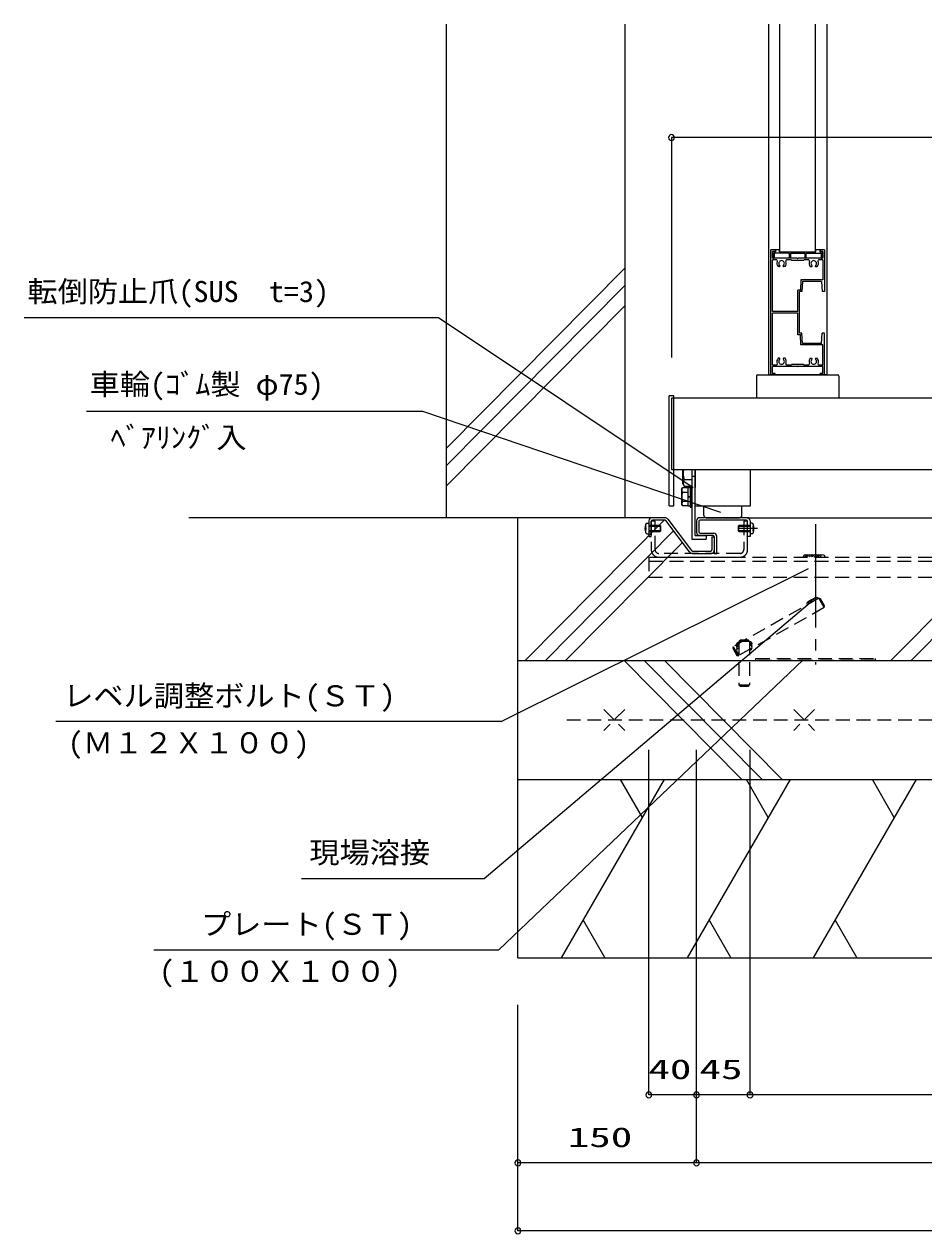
# Model space of a CAD drawing. Units: millimetres, scale not verified, with parts at other scales. Extents: x -41262 to 41888, y -7064 to 7244.
# Drawn here: x -36264 to -33997, y -4482 to -1432 of the extents above; entities that cross this region are included whole.
import ezdxf
from ezdxf.enums import TextEntityAlignment as Align

# ---------------------------------------------------------------- set-up
doc = ezdxf.new("R2010")
doc.units = ezdxf.units.MM
doc.header["$LTSCALE"] = 29
doc.linetypes.add('CHAIN2', pattern=[12, 9, -1, 1, -1])
doc.linetypes.add('DASHED1', pattern=[1.8, 1.2, -0.6])
doc.layers.add('0-0_0', color=7, linetype='Continuous', lineweight=9)
doc.layers.add('0-1_USER1', color=7, linetype='Continuous', lineweight=9)
doc.styles.add('ＭＳ ゴシック', font='')
doc.styles.get('ＭＳ ゴシック').set_extended_font_data('MS Gothic')

msp = doc.modelspace()

# ---------------------------------------------------------------- linework, layer by layer
at = {"layer": '0-0_0'}
for p, q in [((-35061.69, -3190.37), (-34287.54, -2804.69)), ((-35067.28, -3766.5), (-34300.68, -3034.87))]:
    msp.add_line(p, q, dxfattribs=at)
at = {"layer": '0-1_USER1'}
for p, q in [((-35199.54, -2676.52), (-35199.54, -1431.98)), ((-34749.54, -2676.52), (-34749.54, -1431.98)), ((-34388.04, -1431.98), (-34388.04, -2316.35)), ((-34359.54, -2006.15), (-34359.54, -1431.98)), ((-34269.54, -2006.15), (-34269.54, -1431.98)), ((-34241.04, -1431.98), (-34241.04, -2316.35)), ((-34632.54, -1717.89), (-34632.54, -2272.66)), ((-33006.54, -1717.89), (-34632.54, -1717.89)), ((-34382.04, -2316.35), (-34382.04, -2001.35)), ((-34371.54, -2001.35), (-34382.04, -2001.35)), ((-34378.14, -2022.35), (-34378.14, -2005.25)), ((-34378.14, -2005.25), (-34378.14, -2022.35)), ((-34371.54, -2005.25), (-34378.14, -2005.25)), ((-34377.24, -2006.15), (-34377.24, -2020.55)), ((-34335.54, -2009.75), (-34373.64, -2009.75)), ((-34373.64, -2009.75), (-34373.64, -2020.55)), ((-34371.54, -2001.35), (-34371.54, -2005.25)), ((-34360.44, -2006.15), (-34268.64, -2006.15)), ((-34335.54, -2009.75), (-34335.54, -2020.25)), ((-34296.54, -2010.65), (-34332.54, -2010.65)), ((-34332.54, -2010.65), (-34332.54, -2020.25)), ((-34296.54, -2010.65), (-34296.54, -2020.25)), ((-34293.54, -2009.75), (-34255.44, -2009.75)), ((-34293.54, -2009.75), (-34293.54, -2020.25)), ((-34258.44, -2001.35), (-34268.64, -2001.35)), ((-34268.64, -2006.15), (-34268.64, -2001.35)), ((-34258.44, -2001.35), (-34258.44, -2006.15)), ((-34258.44, -2006.15), (-34251.84, -2006.15)), ((-34247.04, -2001.35), (-34257.54, -2001.35)), ((-34257.54, -2001.35), (-34257.54, -2005.25)), ((-34250.94, -2005.25), (-34257.54, -2005.25)), ((-34255.44, -2009.75), (-34255.44, -2020.55)), ((-34251.84, -2006.15), (-34251.84, -2020.55)), ((-34250.94, -2005.25), (-34250.94, -2022.35)), ((-34250.94, -2005.25), (-34250.94, -2022.35)), ((-34247.04, -2001.35), (-34247.04, -2106.35)), ((-34315.92, -2022.35), (-34378.14, -2022.35)), ((-34378.14, -2156.9), (-34378.14, -2026.25)), ((-34368.63, -2026.25), (-34378.14, -2026.25)), ((-34360.29, -2043.35), (-34363.68, -2043.35)), ((-34359.09, -2041.61), (-34359.09, -2042.15)), ((-34350.99, -2042.15), (-34350.99, -2041.61)), ((-34346.4, -2043.35), (-34349.79, -2043.35)), ((-34331.04, -2026.25), (-34341.45, -2026.25)), ((-34299.54, -2027.75), (-34329.54, -2027.75)), ((-34250.94, -2022.35), (-34313.16, -2022.35)), ((-34287.63, -2026.25), (-34298.04, -2026.25)), ((-34282.68, -2043.35), (-34279.29, -2043.35)), ((-34278.09, -2042.15), (-34278.09, -2041.61)), ((-34269.99, -2041.61), (-34269.99, -2042.15)), ((-34268.79, -2043.35), (-34265.4, -2043.35)), ((-34250.94, -2026.25), (-34260.45, -2026.25)), ((-34250.94, -2026.25), (-34250.94, -2076.95)), ((-34749.54, -2046.08), (-35199.54, -2500.81)), ((-34749.54, -2089.74), (-35199.54, -2544.47)), ((-34307.73, -2102.45), (-34313.94, -2102.45)), ((-34313.94, -2156.9), (-34313.94, -2102.45)), ((-34306.23, -2076.95), (-34307.73, -2102.45)), ((-34250.94, -2076.95), (-34306.23, -2076.95)), ((-34302.54, -2080.85), (-34304.04, -2106.35)), ((-34254.54, -2080.85), (-34302.54, -2080.85)), ((-34254.54, -2080.85), (-34253.04, -2106.35)), ((-34304.04, -2106.35), (-34310.04, -2106.35)), ((-34310.04, -2211.35), (-34310.04, -2106.35)), ((-34247.04, -2106.35), (-34253.04, -2106.35)), ((-34749.54, -2141.27), (-35199.54, -2596.01)), ((-34313.94, -2156.9), (-34378.14, -2156.9)), ((-34378.14, -2291.45), (-34378.14, -2160.8)), ((-34313.94, -2160.8), (-34378.14, -2160.8)), ((-34313.94, -2215.25), (-34313.94, -2160.8)), ((-34307.73, -2215.25), (-34313.94, -2215.25)), ((-34304.04, -2211.35), (-34310.04, -2211.35)), ((-34306.23, -2240.75), (-34307.73, -2215.25)), ((-34302.54, -2236.85), (-34304.04, -2211.35)), ((-34254.54, -2236.85), (-34253.04, -2211.35)), ((-34247.04, -2211.35), (-34253.04, -2211.35)), ((-34247.04, -2316.35), (-34247.04, -2211.35)), ((-34250.94, -2240.75), (-34306.23, -2240.75)), ((-34254.54, -2236.85), (-34302.54, -2236.85)), ((-34250.94, -2291.45), (-34250.94, -2240.75)), ((-34360.29, -2274.35), (-34363.68, -2274.35)), ((-34359.09, -2276.09), (-34359.09, -2275.55)), ((-34350.99, -2275.55), (-34350.99, -2276.09)), ((-34346.4, -2274.35), (-34349.79, -2274.35)), ((-34282.68, -2274.35), (-34279.29, -2274.35)), ((-34278.09, -2275.55), (-34278.09, -2276.09)), ((-34269.99, -2276.09), (-34269.99, -2275.55)), ((-34268.79, -2274.35), (-34265.4, -2274.35)), ((-34415.04, -2316.35), (-34214.04, -2316.35)), ((-34241.04, -2316.35), (-34388.04, -2316.35)), ((-34371.54, -2316.35), (-34382.04, -2316.35)), ((-34368.63, -2291.45), (-34378.14, -2291.45)), ((-34315.92, -2295.35), (-34378.14, -2295.35)), ((-34378.14, -2312.45), (-34378.14, -2295.35)), ((-34371.54, -2312.45), (-34378.14, -2312.45)), ((-34371.54, -2316.35), (-34371.54, -2312.45)), ((-34331.04, -2291.45), (-34341.45, -2291.45)), ((-34299.54, -2289.95), (-34329.54, -2289.95)), ((-34250.94, -2295.35), (-34313.16, -2295.35)), ((-34287.63, -2291.45), (-34298.04, -2291.45)), ((-34250.94, -2291.45), (-34260.45, -2291.45)), ((-34250.94, -2312.45), (-34257.54, -2312.45)), ((-34257.54, -2316.35), (-34257.54, -2312.45)), ((-34247.04, -2316.35), (-34257.54, -2316.35)), ((-34250.94, -2312.45), (-34250.94, -2295.35)), ((-34418.04, -2319.35), (-34418.04, -2374.85)), ((-34211.04, -2319.35), (-34211.04, -2374.85)), ((-34626.54, -2369.02), (-34638.54, -2369.02)), ((-34638.54, -2646.52), (-34638.54, -2369.02)), ((-34632.54, -2375.02), (-34632.54, -2554.96)), ((-33006.54, -2375.02), (-34632.54, -2375.02)), ((-34626.54, -2646.52), (-34626.54, -2369.02)), ((-34211.04, -2374.85), (-34418.04, -2374.85)), ((-34211.04, -2374.85), (-34418.04, -2374.85)), ((-34604.04, -2591.02), (-34604.04, -2554.96)), ((-34580.04, -2571.52), (-34580.04, -2554.96)), ((-34572.54, -2554.96), (-34572.54, -2600.02)), ((-34572.54, -2721.52), (-34572.54, -2554.96)), ((-34433.04, -2646.52), (-34433.04, -2554.96)), ((-34604.04, -2591.02), (-34600.63, -2596.92)), ((-34600.63, -2580.47), (-34581.54, -2580.47)), ((-34581.54, -2571.52), (-34572.54, -2571.52)), ((-34607.04, -2605.12), (-34604.95, -2601.5)), ((-34607.04, -2605.12), (-34607.04, -2642.92)), ((-34591.14, -2601.5), (-34604.95, -2601.5)), ((-34591.14, -2612.76), (-34604.95, -2612.76)), ((-34600.63, -2596.92), (-34581.54, -2596.92)), ((-34591.14, -2600.92), (-34591.14, -2647.12)), ((-34585.14, -2600.92), (-34591.14, -2600.92)), ((-34591.14, -2601.5), (-34591.14, -2646.53)), ((-34591.14, -2601.5), (-34591.14, -2646.53)), ((-34585.14, -2623.83), (-34591.14, -2622.22)), ((-34585.14, -2598.52), (-34585.14, -2649.52)), ((-34581.54, -2598.52), (-34585.14, -2598.52)), ((-34585.14, -2600.92), (-34585.14, -2647.12)), ((-34638.54, -2646.52), (-34626.54, -2646.52)), ((-34607.04, -2642.92), (-34604.95, -2646.53)), ((-34591.14, -2635.27), (-34604.95, -2635.27)), ((-34591.14, -2646.53), (-34604.95, -2646.53)), ((-34585.14, -2625.81), (-34591.14, -2624.2)), ((-34585.14, -2647.12), (-34591.14, -2647.12)), ((-34550.79, -2670.52), (-34550.79, -2646.52)), ((-34454.79, -2670.52), (-34454.79, -2646.52)), ((-34682.04, -2676.52), (-35848.8, -2676.52)), ((-35019.54, -3786.52), (-35019.54, -2676.52)), ((-34651.03, -2682.52), (-35001.35, -3036.52)), ((-34648.93, -2676.52), (-34682.04, -2676.52)), ((-34648.93, -2682.52), (-34680.54, -2682.52)), ((-34587.27, -2762.91), (-34646.53, -2683.72)), ((-34641.72, -2680.12), (-34582.47, -2759.31)), ((-34569.54, -2684.02), (-34569.54, -2714.02)), ((-34442.04, -2676.52), (-34562.04, -2676.52)), ((-34443.54, -2682.52), (-34560.54, -2682.52)), ((-34544.79, -2676.52), (-34460.79, -2676.52)), ((-34442.04, -2676.52), (-33197.04, -2676.52)), ((-33723.26, -2676.52), (-34079.51, -3036.52)), ((-33672.26, -2676.52), (-34028.51, -3036.52)), ((-34627.02, -2709.79), (-34950.35, -3036.52)), ((-34697.27, -2696.77), (-34698.8, -2696.77)), ((-34698.8, -2710.27), (-34697.27, -2710.27)), ((-34696.44, -2701.72), (-34697.89, -2701.72)), ((-34697.89, -2705.32), (-34696.44, -2705.32)), ((-34696.44, -2705.32), (-34696.44, -2701.72)), ((-34693.93, -2690.25), (-34689.54, -2690.02)), ((-34689.54, -2697.52), (-34659.54, -2697.52)), ((-34659.54, -2709.52), (-34689.54, -2709.52)), ((-34682.94, -2697.22), (-34673.34, -2697.22)), ((-34682.94, -2709.82), (-34673.34, -2709.82)), ((-34661.04, -2696.02), (-34661.04, -2711.02)), ((-34563.54, -2685.52), (-34563.54, -2712.52)), ((-34464.54, -2697.52), (-34434.54, -2697.52)), ((-34434.54, -2709.52), (-34464.54, -2709.52)), ((-34463.04, -2711.02), (-34463.04, -2696.02)), ((-34450.74, -2697.22), (-34441.14, -2697.22)), ((-34450.74, -2709.82), (-34441.14, -2709.82)), ((-34430.15, -2690.25), (-34434.54, -2690.02)), ((-34427.64, -2701.72), (-34427.64, -2705.32)), ((-34426.18, -2701.72), (-34427.64, -2701.72)), ((-34427.64, -2705.32), (-34426.18, -2705.32)), ((-34425.28, -2696.77), (-34426.8, -2696.77)), ((-34426.8, -2710.27), (-34425.28, -2710.27)), ((-34605.06, -2739.13), (-34899.35, -3036.52)), ((-34693.93, -2716.79), (-34689.54, -2717.02)), ((-34527.54, -2721.52), (-34562.04, -2721.52)), ((-34560.54, -2715.52), (-34526.04, -2715.52)), ((-34530.54, -2724.52), (-34524.54, -2724.52)), ((-34530.54, -2724.52), (-34530.54, -2757.52)), ((-34518.54, -2766.52), (-34518.54, -2723.02)), ((-34430.15, -2716.79), (-34434.54, -2717.02)), ((-34580.06, -2760.52), (-34533.54, -2760.52)), ((-34580.06, -2766.52), (-34532.02, -2766.52)), ((-35019.54, -3036.52), (-32619.54, -3036.52)), ((-34455.28, -3336.52), (-34752.16, -3036.52)), ((-34404.28, -3336.52), (-34701.16, -3036.52)), ((-34353.28, -3336.52), (-34650.16, -3036.52)), ((-35061.69, -3190.37), (-36184.02, -3190.37)), ((-34689.54, -4131.92), (-34689.54, -3261.73)), ((-34569.54, -4303.36), (-34569.54, -3261.73)), ((-34569.54, -4131.92), (-34569.54, -3261.73)), ((-34569.54, -4131.92), (-34569.54, -3261.73)), ((-34434.54, -4131.92), (-34434.54, -3261.73)), ((-35019.54, -3336.52), (-32619.54, -3336.52)), ((-35019.54, -3336.52), (-32619.54, -3336.52)), ((-34650.81, -3336.52), (-34910.62, -3786.52)), ((-34705.98, -3432.07), (-34761.15, -3336.52)), ((-34333.26, -3336.52), (-34593.07, -3786.52)), ((-34388.43, -3432.07), (-34443.59, -3336.52)), ((-34015.71, -3336.52), (-34275.51, -3786.52)), ((-34070.87, -3432.07), (-34126.04, -3336.52)), ((-34855.45, -3690.97), (-34800.28, -3786.52)), ((-34537.9, -3690.97), (-34482.73, -3786.52)), ((-34220.35, -3690.97), (-34165.18, -3786.52)), ((-35937.07, -3766.5), (-35067.28, -3766.5)), ((-35019.54, -3786.52), (-32619.54, -3786.52)), ((-35019.54, -4474.8), (-35019.54, -3904.88)), ((-34569.54, -4303.36), (-35019.54, -4303.36)), ((-33069.54, -4303.36), (-34569.54, -4303.36)), ((-32619.54, -4474.8), (-35019.54, -4474.8))]:
    msp.add_line(p, q, dxfattribs=at)
at = {"layer": '0-1_USER1', "linetype": 'CHAIN2'}
for p, q in [((-34415.35, -2703.52), (-34461.2, -2703.52)), ((-34269.54, -2692.72), (-34269.54, -3046.72))]:
    msp.add_line(p, q, dxfattribs=at)
at = {"layer": '0-1_USER1', "linetype": 'DASHED1'}
for p, q in [((-34450.14, -2685.52), (-34450.14, -2756.92)), ((-34459.74, -2766.52), (-34664.34, -2766.52)), ((-34689.54, -2776.12), (-34689.54, -2826.52)), ((-34689.54, -2776.12), (-32949.54, -2776.12)), ((-34689.54, -2785.72), (-32949.54, -2785.72)), ((-34664.34, -2776.12), (-34459.74, -2776.12)), ((-34689.54, -2826.52), (-32949.54, -2826.52)), ((-34261.02, -2879.55), (-34477.06, -3001.33)), ((-34247.76, -2903.07), (-34261.02, -2879.55)), ((-34256.93, -2880.69), (-34261.02, -2879.55)), ((-34246.62, -2898.99), (-34256.93, -2880.69)), ((-34247.76, -2903.07), (-34463.8, -3024.85)), ((-34247.76, -2903.07), (-34246.62, -2898.99)), ((-34459.47, -2985.37), (-34462.47, -2988.37)), ((-34435.47, -2988.37), (-34462.47, -2988.37)), ((-34438.47, -2985.37), (-34459.47, -2985.37)), ((-34435.47, -2988.37), (-34438.47, -2985.37)), ((-34435.47, -2988.37), (-34435.47, -3098.29)), ((-34477.07, -3001.32), (-34478.21, -3005.4)), ((-34478.21, -3005.4), (-34467.9, -3023.7)), ((-34477.07, -3001.32), (-34463.81, -3024.84)), ((-34467.9, -3023.7), (-34463.81, -3024.84)), ((-34462.47, -3098.29), (-34435.47, -3098.29)), ((-34803.09, -3160.17), (-34750.41, -3212.86)), ((-34750.41, -3160.17), (-34803.09, -3212.86)), ((-34271.8, -3160.17), (-34324.49, -3212.86)), ((-34324.49, -3160.17), (-34271.8, -3212.86)), ((-34896.66, -3186.52), (-32747.63, -3186.52))]:
    msp.add_line(p, q, dxfattribs=at)
at = {"layer": '0-1_USER1'}
for points in [[(-34360.44, -2006.15), (-34360.44, -2001.35), (-34370.64, -2001.35), (-34370.64, -2006.15), (-34377.24, -2006.15)], [(-36263.86, -2171.26), (-35219.39, -2171.26), (-34577.77, -2600.1)], [(-34632.54, -2554.96), (-33006.54, -2554.96), (-33006.54, -2375.02)], [(-36106.58, -2408.09), (-35260.1, -2408.09), (-34508.98, -2662.36)], [(-34572.54, -2646.52), (-34433.04, -2646.52), (-34433.04, -2554.96)], [(-34581.54, -2571.52), (-34581.54, -2730.52), (-34544.79, -2730.52)], [(-34585.14, -2649.52), (-34581.54, -2649.52), (-34581.54, -2598.52)], [(-34689.54, -2684.02), (-34689.54, -2723.62), (-34683.54, -2723.62), (-34683.54, -2685.52)], [(-34434.54, -2684.02), (-34434.54, -2723.62), (-34440.54, -2723.62), (-34440.54, -2685.52)], [(-34689.54, -2711.02), (-34661.04, -2711.02), (-34659.54, -2709.52), (-34659.54, -2697.52), (-34661.04, -2696.02), (-34689.54, -2696.02)], [(-34434.54, -2696.02), (-34463.04, -2696.02), (-34464.54, -2697.52), (-34464.54, -2709.52), (-34463.04, -2711.02), (-34434.54, -2711.02)], [(-34572.54, -2721.52), (-34544.79, -2721.52), (-34544.79, -2730.52)], [(-34524.54, -2724.52), (-34524.54, -2766.52), (-34518.54, -2766.52)], [(-35565.04, -3586.28), (-35104.72, -3586.28), (-34278.32, -2885.72)], [(-33069.54, -4131.92), (-33204.54, -4131.92), (-34434.54, -4131.92), (-34569.54, -4131.92), (-34689.54, -4131.92)]]:
    msp.add_lwpolyline(points, dxfattribs=at)
at = {"layer": '0-1_USER1', "linetype": 'DASHED1'}
for points in [[(-34673.94, -2756.92), (-34673.94, -2685.52), (-34683.54, -2685.52), (-34683.54, -2756.92)], [(-34440.54, -2756.92), (-34440.54, -2685.52), (-34450.14, -2685.52)], [(-34462.47, -2988.37), (-34462.47, -3098.29), (-34459.47, -3101.29)], [(-34459.47, -3101.29), (-34438.47, -3101.29), (-34435.47, -3098.29)]]:
    msp.add_lwpolyline(points, dxfattribs=at)
msp.add_lwpolyline([(-34419.54, -3031.72), (-34119.54, -3031.72), (-34119.54, -3036.52), (-34419.54, -3036.52)], close=True, dxfattribs=at)
at = {"layer": '0-1_USER1'}
for centre, radius, start, end in [((-34632.54, -1717.89), 7.5, 0, 180), ((-34632.54, -1717.89), 7.5, 180, 0), ((-34375.44, -2020.55), 1.8, 180, 270), ((-34375.44, -2020.55), 1.8, 270, 0), ((-34368.63, -2029.25), 3, 336.169, 90), ((-34355.04, -2035.25), 11.85, 156.169, 223.121), ((-34355.04, -2035.25), 7.05, 309.521, 230.479), ((-34360.29, -2042.15), 1.2, 270, 0), ((-34360.29, -2041.61), 1.2, 0, 50.479), ((-34349.79, -2041.61), 1.2, 129.521, 180), ((-34349.79, -2042.15), 1.2, 180, 270), ((-34355.04, -2035.25), 11.85, 316.879, 23.831), ((-34341.45, -2029.25), 3, 90, 203.831), ((-34334.04, -2020.25), 1.5, 180, 270), ((-34334.04, -2020.25), 1.5, 270, 0), ((-34331.04, -2027.75), 1.5, 0, 90), ((-34315.92, -2022.95), 0.6, 23.578, 90), ((-34314.54, -2022.35), 0.9, 203.578, 336.422), ((-34313.16, -2022.95), 0.6, 90, 156.422), ((-34298.04, -2027.75), 1.5, 90, 180), ((-34295.04, -2020.25), 1.5, 180, 270), ((-34295.04, -2020.25), 1.5, 270, 0), ((-34287.63, -2029.25), 3, 336.169, 90), ((-34274.04, -2035.25), 11.85, 156.169, 223.121), ((-34274.04, -2035.25), 7.05, 309.521, 230.479), ((-34279.29, -2042.15), 1.2, 270, 0), ((-34279.29, -2041.61), 1.2, 0, 50.479), ((-34268.79, -2041.61), 1.2, 129.521, 180), ((-34268.79, -2042.15), 1.2, 180, 270), ((-34274.04, -2035.25), 11.85, 316.879, 23.831), ((-34260.45, -2029.25), 3, 90, 203.831), ((-34253.64, -2020.55), 1.8, 180, 270), ((-34253.64, -2020.55), 1.8, 270, 0), ((-34368.63, -2288.45), 3, 270, 23.831), ((-34355.04, -2282.45), 11.85, 136.879, 203.831), ((-34355.04, -2282.45), 7.05, 129.521, 50.479), ((-34360.29, -2275.55), 1.2, 0, 90), ((-34360.29, -2276.09), 1.2, 309.521, 0), ((-34349.79, -2275.55), 1.2, 90, 180), ((-34349.79, -2276.09), 1.2, 180, 230.479), ((-34355.04, -2282.45), 11.85, 336.169, 43.121), ((-34341.45, -2288.45), 3, 156.169, 270), ((-34287.63, -2288.45), 3, 270, 23.831), ((-34274.04, -2282.45), 11.85, 136.879, 203.831), ((-34274.04, -2282.45), 7.05, 129.521, 50.479), ((-34279.29, -2275.55), 1.2, 0, 90), ((-34279.29, -2276.09), 1.2, 309.521, 0), ((-34268.79, -2275.55), 1.2, 90, 180), ((-34268.79, -2276.09), 1.2, 180, 230.479), ((-34274.04, -2282.45), 11.85, 336.169, 43.121), ((-34260.45, -2288.45), 3, 156.169, 270), ((-34415.04, -2319.35), 3, 90, 180), ((-34331.04, -2289.95), 1.5, 270, 0), ((-34315.92, -2294.75), 0.6, 270, 336.422), ((-34314.54, -2295.35), 0.9, 23.578, 156.422), ((-34313.16, -2294.75), 0.6, 203.578, 270), ((-34298.04, -2289.95), 1.5, 180, 270), ((-34214.04, -2319.35), 3, 0, 90), ((-34548.72, -2564.02), 54.45, 170.42808, 197.58797), ((-34588.6, -2588.7), 14.57, 145.61575, 214.38426), ((-34596.72, -2607.13), 9.97, 145.61584, 214.38414), ((-34569.43, -2624.02), 37.26, 162.41209, 197.58789), ((-34596.72, -2640.9), 9.97, 145.61584, 214.38414), ((-34682.04, -2684.02), 7.5, 90, 180), ((-34680.54, -2685.52), 3, 90, 180), ((-34648.93, -2685.52), 9, 36.80709, 90), ((-34648.93, -2685.52), 3, 36.80709, 90), ((-34562.04, -2684.02), 7.5, 90, 180), ((-34560.54, -2685.52), 3, 90, 180), ((-34544.79, -2670.52), 6, 180, 270), ((-34460.79, -2670.52), 6, 270, 0), ((-34443.54, -2685.52), 3, 0, 90), ((-34442.04, -2684.02), 7.5, 0, 90), ((-34663.44, -2703.52), 36, 163.82279, 196.17721), ((-34693.69, -2694.74), 4.5, 93, 163.82279), ((-34693.69, -2712.29), 4.5, 196.17721, 267), ((-34663.44, -2703.52), 34.5, 168.71718, 177.0093), ((-34663.44, -2703.52), 34.5, 182.9907, 191.28282), ((-34562.04, -2714.02), 7.5, 180, 270), ((-34560.54, -2712.52), 3, 180, 270), ((-34430.38, -2694.74), 4.5, 16.17721, 87), ((-34430.38, -2712.29), 4.5, 273, 343.82279), ((-34460.64, -2703.52), 34.5, 2.9907, 11.28282), ((-34460.64, -2703.52), 34.5, 348.71718, 357.0093), ((-34460.64, -2703.52), 36, 343.82279, 16.17721), ((-34527.54, -2724.52), 3, 0, 90), ((-34526.04, -2723.02), 7.5, 0, 90), ((-34580.06, -2757.52), 9, 216.80709, 270), ((-34580.06, -2757.52), 3, 216.80709, 270), ((-34533.54, -2757.52), 3, 270, 0), ((-34532.04, -2759.02), 7.5, 270, 0), ((-34294.69, -2776.12), 6, 66.42182, 180), ((-34289.89, -2776.12), 6, 66.42182, 180), ((-34285.09, -2776.12), 6, 66.42182, 180), ((-34280.29, -2776.12), 6, 66.42182, 180), ((-34275.49, -2776.12), 6, 66.42182, 180), ((-34270.69, -2776.12), 6, 66.42182, 180), ((-34265.89, -2776.12), 6, 66.42182, 180), ((-34261.09, -2776.12), 6, 66.42182, 180), ((-34256.29, -2776.12), 6, 66.42182, 180), ((-34251.49, -2776.12), 6, 0, 180), ((-34285.01, -2893.08), 6, 95.83094, 209.40912), ((-34280.83, -2890.72), 6, 95.83094, 209.40912), ((-34276.65, -2888.36), 6, 95.83094, 209.40912), ((-34272.47, -2886.01), 6, 95.83094, 209.40912), ((-34268.29, -2883.65), 6, 29.40912, 209.40912), ((-34435.47, -2994.37), 6, 336.42182, 90), ((-34462.47, -2997.14), 6, 90, 203.57818), ((-34462.47, -3001.94), 6, 90, 203.57818), ((-34462.47, -3006.74), 6, 90, 203.57818), ((-34462.47, -3011.54), 6, 90, 270), ((-34435.47, -2999.17), 6, 336.42182, 90), ((-34435.47, -3003.97), 6, 270, 90), ((-34689.54, -4131.92), 7.5, 0, 180), ((-34689.54, -4131.92), 7.5, 180, 0), ((-34569.54, -4131.92), 7.5, 0, 180), ((-34569.54, -4131.92), 7.5, 0, 180), ((-34569.54, -4131.92), 7.5, 180, 0), ((-34569.54, -4131.92), 7.5, 180, 0), ((-34434.54, -4131.92), 7.5, 0, 180), ((-34434.54, -4131.92), 7.5, 180, 0), ((-35019.54, -4303.36), 7.5, 0, 180), ((-34569.54, -4303.36), 7.5, 0, 180), ((-35019.54, -4303.36), 7.5, 180, 0), ((-34569.54, -4303.36), 7.5, 180, 0), ((-35019.54, -4474.8), 7.5, 0, 180), ((-35019.54, -4474.8), 7.5, 180, 0)]:
    msp.add_arc(centre, radius, start, end, dxfattribs=at)
at = {"layer": '0-1_USER1', "linetype": 'DASHED1'}
for centre, radius, start, end in [((-34664.34, -2756.92), 19.2, 180, 270), ((-34664.34, -2756.92), 9.6, 180, 270), ((-34459.74, -2756.92), 9.6, 270, 0), ((-34459.74, -2756.92), 19.2, 270, 0)]:
    msp.add_arc(centre, radius, start, end, dxfattribs=at)

# ---------------------------------------------------------------- texts
at = {"layer": '0-1_USER1', "style": 'ＭＳ ゴシック'}
for s, height, width, p in [('転倒防止爪(SUS\u3000t=3)', 53.14, 1.05, (-36255.81, -2148.69)), ('車輪(ｺﾞﾑ製 φ75)', 53.14, 1.05, (-36098.91, -2382.58)), ('ﾍﾞｱﾘﾝｸﾞ入', 53.14, 1.05, (-36046.13, -2516.65)), ('レベル調整ボルト(ＳＴ)', 53.14, 1.05, (-36165.6, -3168.17)), ('(Ｍ１２Ｘ１００)', 53.14, 1.05, (-36153.78, -3286.71)), ('現場溶接', 53.14, 1.05, (-35545.25, -3563.34)), ('プレート(ＳＴ)', 53.14, 1.05, (-35818.35, -3744.3)), ('(１００Ｘ１００)', 53.14, 1.05, (-35923.56, -3862.84)), ('40', 49.82, 1.6, (-34690.8, -4107.09)), ('45', 49.82, 1.6, (-34561.92, -4107.09)), ('150', 49.82, 1.6, (-34894.03, -4278.53))]:
    msp.add_text(s, height=height, dxfattribs=dict(at, width=width)).set_placement(p, align=Align.BOTTOM_LEFT)

doc.saveas('drawing.dxf')
